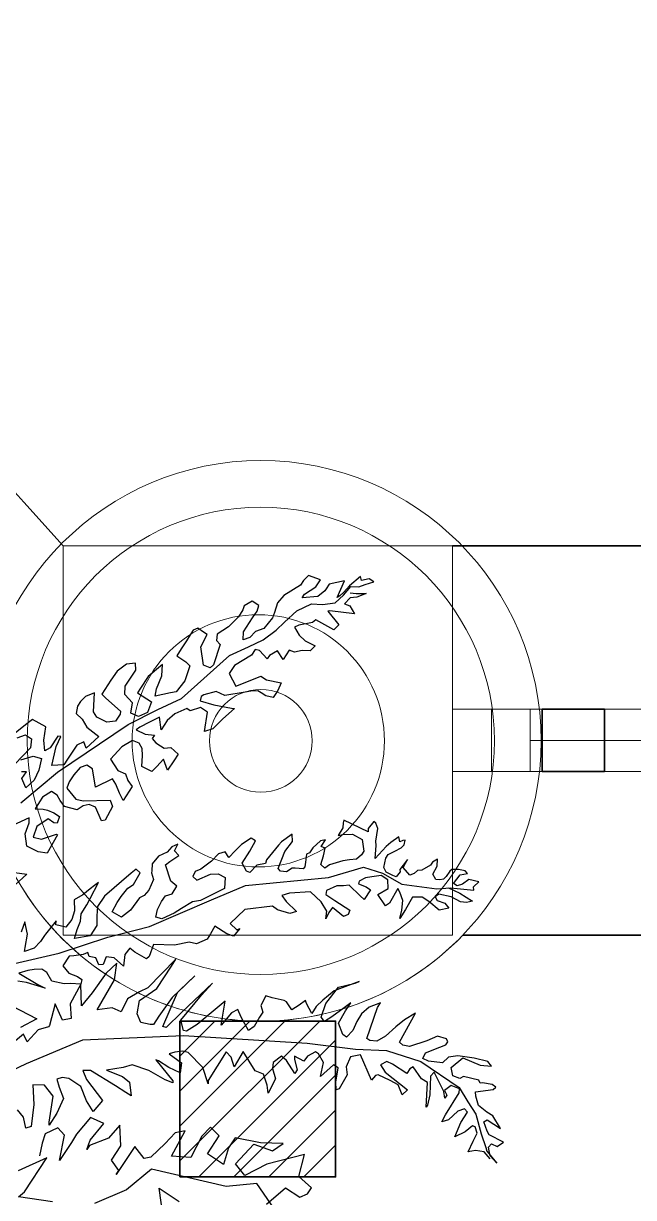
# Model space of a CAD drawing. Header units: millimetres. Extents: x -2729 to 15248, y -12439 to 5292.
# Drawn here: x 6287.7 to 6366.1, y -7215.6 to -7064.8 of the extents above; entities that cross this region are included whole.
import ezdxf

# ---------------------------------------------------------------- set-up
doc = ezdxf.new("R2010")
doc.units = ezdxf.units.MM
for name, color, linetype, lineweight in [('ANKRAJ PLAKASI_Ном_пера__80', 7, 'Continuous', 13), ('CAM', 155, 'Continuous', 15), ('DUVAR 2_Ном_пера__60', 7, 'Continuous', 35), ('kolon_Ном_пера__60', 7, 'Continuous', 35), ('pencere_Ном_пера__80', 7, 'Continuous', 13), ('prekast_Ном_пера__80', 7, 'Continuous', 13)]:
    doc.layers.add(name, color=color, linetype=linetype, lineweight=lineweight)
doc.layers.add('ARBOLES', color=118, linetype='Continuous')
doc.layers.add('kolon_Ном_пера__24', color=7, linetype='Continuous', lineweight=20, true_color=0xcb00cc)
doc.layers.add('pencere_Ном_пера__135', color=7, linetype='Continuous', lineweight=35, true_color=0x583767)

# ---------------------------------------------------------------- blocks, each defined once
blk = doc.blocks.new('drudtu')
at = {"layer": 'ARBOLES', "color": 104}
for points in [[(-13.90368022899722, 0.6598396059366927), (-13.87932871590144, 0.7401468503030877), (-13.8208849592015, 0.8788592867854526), (-13.79166303611223, 0.9299638509283704), (-13.76731152301645, 0.9689007204861716), (-13.73808959992713, 1.078410532855424), (-13.71860840734625, 1.110046718329751), (-13.70399744580161, 1.134382219720603), (-13.69425680477182, 1.161151282472612), (-13.68938648425692, 1.180619717251512), (-13.68208100348463, 1.20982234136468), (-13.66747013141859, 1.234157842755531), (-13.65042400961651, 1.243892032089799), (-13.63337788781443, 1.258493344146383), (-13.62850756729959, 1.277961778925284), (-13.62607240704214, 1.297430157593876), (-13.61389669523354, 1.30473084167735), (-13.6065912144612, 1.314465031011615), (-13.59685057343146, 1.326632781707044), (-13.6065912144612, 1.326632781707044), (-13.61633185549099, 1.316898592372774), (-13.62120217600589, 1.321765715095034), (-13.62850756729959, 1.297430157593876), (-13.63094272755698, 1.282828845537292), (-13.63337788781443, 1.273094656202967), (-13.63581304807187, 1.268227533480708), (-13.64068336858677, 1.299863718955034), (-13.6601646506463, 1.280395340286442), (-13.6601646506463, 1.270661094841865), (-13.6601646506463, 1.265794028229854), (-13.66503497116114, 1.251192716173274), (-13.68695132399953, 1.234157842755531), (-13.68695132399953, 1.24145847072864), (-13.67721077244838, 1.263360466868699), (-13.67721077244838, 1.277961778925284), (-13.69912712528672, 1.273094656202967), (-13.70156228554416, 1.260926905507542), (-13.70156228554416, 1.251192716173274), (-13.7161732470888, 1.219556530698947), (-13.71860840734625, 1.202521657281206), (-13.71373808683135, 1.185486783863459), (-13.7113029265739, 1.175752594529196), (-13.71373808683135, 1.151417093138344), (-13.72347872786108, 1.139249342442919), (-13.72591388811853, 1.124648030386333), (-13.73321927941229, 1.114913784941702), (-13.74052476018458, 1.127081535637127), (-13.74052476018458, 1.156284159750295), (-13.74052476018458, 1.170885471806879), (-13.74295992044203, 1.180619717251512), (-13.75757088198666, 1.180619717251512), (-13.764876362759, 1.166018405194928), (-13.76244120250156, 1.158717721111454), (-13.76244120250156, 1.14411640905487), (-13.76731152301645, 1.119780907664019), (-13.77705216404619, 1.097878911523959), (-13.77218184353129, 1.088144722189692), (-13.76244120250156, 1.085711160828534), (-13.75270056147176, 1.049207908742199), (-13.75513572172921, 1.04190722465878), (-13.76731152301645, 1.039473719407933), (-13.78922787585479, 1.063809220798784), (-13.79166303611223, 1.088144722189692), (-13.79896851688452, 1.088144722189692), (-13.81114431817171, 1.088144722189692), (-13.8160146386866, 1.080844094216524), (-13.8160146386866, 1.071109848771949), (-13.8160146386866, 1.058942098076524), (-13.8160146386866, 1.04190722465878), (-13.8160146386866, 1.027305912602197), (-13.79653335662713, 1.027305912602197), (-13.78679271559734, 1.024872407351349), (-13.77948732430364, 0.9981032884889736), (-13.78192248456103, 0.973767787098122), (-13.78922787585479, 0.9664671591250132), (-13.80870915791432, 0.9469987243461127), (-13.81357947842915, 0.959166475041538), (-13.81844979894405, 0.9835019764323896), (-13.82819043997379, 1.000536849850131), (-13.83793108100358, 0.9689007204861716), (-13.83793108100358, 0.944565162984954), (-13.83793108100358, 0.934830973650687), (-13.80870915791432, 0.934830973650687), (-13.80383883739942, 0.9153625388717864), (-13.81357947842915, 0.9007612268152024), (-13.82819043997379, 0.8983276654540437), (-13.83549592074613, 0.9153625388717864), (-13.85497711332707, 0.920229661594103), (-13.86228259409936, 0.9323974122895284), (-13.86228259409936, 0.9664671591250132), (-13.86958807487165, 0.9762013484592806), (-13.88176387615889, 0.9664671591250132), (-13.88906935693124, 0.9469987243461127), (-13.88906935693124, 0.927530289567212), (-13.88906935693124, 0.8983276654540437), (-13.87932871590144, 0.8958941602031949), (-13.84523647229728, 0.891027037480935), (-13.84280131203983, 0.8861599147586183), (-13.84280131203983, 0.8715586027020343), (-13.85497711332707, 0.861824413367767), (-13.87445839538655, 0.8593908520066085), (-13.88419903641634, 0.8642579747288683), (-13.90124506873978, 0.8934605988420932), (-13.91098570976957, 0.8788592867854526), (-13.91342087002702, 0.8666915360900269), (-13.91342087002702, 0.8569572906454503), (-13.90855054951212, 0.8447895399500247), (-13.89393958796749, 0.8423559785888663), (-13.87932871590144, 0.8350553506157004), (-13.85254195306963, 0.8326217892545422), (-13.85984743384191, 0.8034191651413742), (-13.86958807487165, 0.8107198492248491), (-13.876893555644, 0.7985520985294237), (-13.876893555644, 0.7693494744162557), (-13.876893555644, 0.7571816676104639), (-13.89393958796749, 0.7450139169150383), (-13.90611538925467, 0.7766501023893646), (-13.90855054951212, 0.7961185371682653), (-13.91342087002702, 0.7936849758071071), (-13.91342087002702, 0.7693494744162557), (-13.91829119054186, 0.7596152289716223), (-13.9304669918291, 0.7742165410282063), (-13.94020763285884, 0.7961185371682653), (-13.96699430621207, 0.7936849758071071), (-13.97186462672696, 0.7790836637505228), (-13.9864755882716, 0.735279727580771)], [(-13.97186462672696, 0.7523146009985135), (-13.96212398569717, 0.7644823516939391), (-13.94994818440998, 0.7644823516939391), (-13.94264279311628, 0.7498810396373549), (-13.94994818440998, 0.7109442261899197)], [(-13.94507795337373, 0.7231119768853455), (-13.9304669918291, 0.7401468503030877), (-13.91585603028441, 0.7450139169150383), (-13.90855054951212, 0.7255455382465037), (-13.90611538925467, 0.706077103467603), (-13.91098570976957, 0.6866086686887023), (-13.9255966713142, 0.6963429141333357), (-13.9255966713142, 0.7109442261899197), (-13.93290215208649, 0.706077103467603)], [(-13.62120217600589, 1.287695968259604), (-13.61146153497609, 1.292563090981867), (-13.59685057343146, 1.302297280316192), (-13.6065912144612, 1.287695968259604), (-13.61633185549099, 1.280395340286442), (-13.61876701574838, 1.265794028229854), (-13.60902637471865, 1.268227533480708), (-13.59441541317401, 1.260926905507542), (-13.63337788781443, 1.24145847072864), (-13.63581304807187, 1.23902490936754), (-13.6065912144612, 1.229290720033215), (-13.60902637471865, 1.21712296933779), (-13.64555368910167, 1.214689407976629), (-13.64798884935906, 1.207388780003523), (-13.66503497116114, 1.190353906585779), (-13.66990529167604, 1.183053222502304), (-13.6552943301314, 1.175752594529196), (-13.64068336858677, 1.173319033168038), (-13.62120217600589, 1.175752594529196), (-13.62363733626328, 1.163584843833771), (-13.63581304807187, 1.156284159750295), (-13.64555368910167, 1.146549970416028), (-13.6552943301314, 1.14411640905487), (-13.6552943301314, 1.124648030386333), (-13.67234045193349, 1.131948658359444), (-13.67964584322719, 1.11734734630286), (-13.67964584322719, 1.110046718329751), (-13.69912712528672, 1.114913784941702), (-13.706432606059, 1.112480223580541), (-13.706432606059, 1.100312472885117), (-13.72104356760369, 1.068676287410792), (-13.72104356760369, 1.051641470103354), (-13.69912712528672, 1.039473719407933), (-13.68938648425692, 1.054075031464517), (-13.67234045193349, 1.078410532855424), (-13.6601646506463, 1.078410532855424), (-13.63581304807187, 1.088144722189692), (-13.63337788781443, 1.073543410133106), (-13.63337788781443, 1.058942098076524), (-13.64555368910167, 1.054075031464517), (-13.6552943301314, 1.054075031464517), (-13.66259981090375, 1.054075031464517), (-13.67234045193349, 1.046774347381042), (-13.67964584322719, 1.039473719407933), (-13.706432606059, 1.015138161906715), (-13.72347872786108, 1.012704600545612), (-13.73808959992713, 0.9956697832381812), (-13.74052476018458, 0.9908026605158646), (-13.73808959992713, 0.9835019764323896), (-13.71373808683135, 0.9908026605158646), (-13.68451616374208, 1.00297041121129), (-13.67964584322719, 1.005403972572447), (-13.68695132399953, 0.9786349098204388), (-13.69182164451443, 0.9542994084295876), (-13.70156228554416, 0.942131601623796), (-13.7161732470888, 0.973767787098122), (-13.73078420863343, 0.973767787098122), (-13.74295992044203, 0.959166475041538), (-13.75026540121437, 0.959166475041538), (-13.76244120250156, 0.9396980963730036), (-13.76731152301645, 0.9226632229552612), (-13.76731152301645, 0.9031947881763605), (-13.78192248456103, 0.920229661594103), (-13.79166303611223, 0.9031947881763605), (-13.80140367714197, 0.8861599147586183), (-13.80383883739942, 0.8788592867854526), (-13.78679271559734, 0.8812928481466109), (-13.77218184353129, 0.8885934761197765), (-13.77218184353129, 0.8812928481466109), (-13.76244120250156, 0.8788592867854526), (-13.75270056147176, 0.8788592867854526), (-13.74539508069947, 0.8788592867854526), (-13.73565443966968, 0.8861599147586183), (-13.71860840734625, 0.883726409507769), (-13.71860840734625, 0.8691250974511849), (-13.71860840734625, 0.8496566626722843), (-13.73565443966968, 0.861824413367767), (-13.73808959992713, 0.8447895399500247), (-13.74052476018458, 0.8326217892545422), (-13.76000604224411, 0.8301882278933836), (-13.76974668327384, 0.8472231013111262), (-13.77705216404619, 0.8569572906454503), (-13.78679271559734, 0.861824413367767), (-13.79896851688452, 0.8593908520066085), (-13.80870915791432, 0.8399224733380171), (-13.81357947842915, 0.8107198492248491), (-13.79166303611223, 0.8009856037802157), (-13.77705216404619, 0.8034191651413742), (-13.76731152301645, 0.7961185371682653), (-13.75513572172921, 0.7912514144459486), (-13.75513572172921, 0.7620487903327807), (-13.76731152301645, 0.7693494744162557), (-13.78192248456103, 0.7790836637505228), (-13.79166303611223, 0.7839507864728397), (-13.80870915791432, 0.7547481623596717), (-13.83062560023124, 0.7790836637505228), (-13.84280131203983, 0.7790836637505228), (-13.85010679281218, 0.7693494744162557), (-13.85254195306963, 0.7523146009985135), (-13.85254195306963, 0.7377132889419294), (-13.85010679281218, 0.7255455382465037), (-13.8257552797164, 0.7182448541630287), (-13.81357947842915, 0.7231119768853455), (-13.77461700378874, 0.7498810396373549), (-13.764876362759, 0.74258035555388), (-13.76244120250156, 0.7158112928018703), (-13.76731152301645, 0.7109442261899197), (-13.78922787585479, 0.7255455382465037), (-13.80140367714197, 0.7231119768853455), (-13.80870915791432, 0.7158112928018703), (-13.81357947842915, 0.7036435421064448), (-13.83549592074613, 0.6963429141333357), (-13.84767163255473, 0.7012099807452863), (-13.85741227358447, 0.706077103467603), (-13.86958807487165, 0.706077103467603), (-13.876893555644, 0.6890422300498606), (-13.876893555644, 0.6793080407155934), (-13.876893555644, 0.6647067286590094), (-13.86471775435681, 0.6720073566321183), (-13.85741227358447, 0.6744409179932767), (-13.84523647229728, 0.676874479354435), (-13.83306076048868, 0.676874479354435), (-13.83062560023124, 0.6647067286590094), (-13.83549592074613, 0.6622731672978511), (-13.84767163255473, 0.6622731672978511), (-13.85741227358447, 0.6403712272681013), (-13.85254195306963, 0.6209027924892006), (-13.83793108100358, 0.6257699152115173), (-13.8208849592015, 0.6476718552412672), (-13.81844979894405, 0.6476718552412672), (-13.8160146386866, 0.6111686031549333), (-13.83062560023124, 0.603867919071515), (-13.85254195306963, 0.6014343577103567), (-13.86715291461426, 0.6184692311280992), (-13.87202323512916, 0.6379376659069429), (-13.876893555644, 0.6452382938801087), (-13.89393958796749, 0.6184692311280992)], [(-13.85741227358447, 0.5454626708451225), (-13.8257552797164, 0.5600639829017064), (-13.83306076048868, 0.5332949201496966)], [(-13.75757088198666, 0.4164844236970249), (-13.70156228554416, 0.4748896719233608), (-13.64555368910167, 0.5454626708451225), (-13.59441541317401, 0.6014343577103567), (-13.52866617570178, 0.7012099807452863), (-13.49213886131876, 0.7547481623596717), (-13.37768650817632, 0.8472231013111262), (-13.33628887327846, 0.8958941602031949), (-13.30219671915288, 0.905628349537519), (-13.26323415503382, 0.9080619108986772), (-13.20722555859133, 0.934830973650687), (-13.18774436601038, 0.9494322857072708), (-13.15121696214883, 0.9689007204861716), (-13.15464819824624, 0.9731379485820888), (-13.15150740970334, 0.9856926361511816), (-13.16878152299305, 0.9794152923666636), (-13.17349266106815, 0.9668605486872046), (-13.17977414867543, 0.959013854928994), (-13.1876259858149, 0.959013854928994), (-13.18605563628271, 0.9778459423929142), (-13.17663336013252, 0.9872619861248744), (-13.18291493721839, 0.9888313360986238), (-13.19390756290083, 0.984123286177432), (-13.20332974957248, 0.9778459423929142), (-13.2049001885832, 0.9731379485820888), (-13.2049001885832, 0.9621525548764358), (-13.20647053811539, 0.9558752110918612), (-13.21118167619054, 0.9511671611707264), (-13.21746316379782, 0.9480285173335936), (-13.22688535046948, 0.952736511144419), (-13.22845578948026, 0.9684298986609541), (-13.23473727708754, 0.9794152923666636), (-13.23944841516264, 0.9699992486346468), (-13.23944841516264, 0.9637219048501287), (-13.2473002523021, 0.9480285173335936), (-13.25358173990944, 0.9433204674124588), (-13.25515217892016, 0.9354737736541912), (-13.25986322751673, 0.9291964298696732), (-13.27713734080644, 0.9339044236804988), (-13.27870777981722, 0.9495978111970336), (-13.2802781293494, 0.9276270798959804), (-13.27713734080644, 0.9244883799485386), (-13.27870777981722, 0.9135029862428288), (-13.2849892674245, 0.9119336923794454), (-13.29755224263906, 0.910364342405753), (-13.30540407977853, 0.9150723362165782), (-13.31168565686446, 0.930765779843366), (-13.31168565686446, 0.9386124736016332), (-13.30540407977853, 0.9495978111970336), (-13.29912259217125, 0.9605832049026864), (-13.29755224263906, 0.9684298986609541), (-13.30069303118203, 0.9762765924191648), (-13.3038337302464, 0.9731379485820888), (-13.30697451878937, 0.9684298986609541), (-13.31325600639659, 0.974707298555838), (-13.31953749400393, 0.959013854928994), (-13.3226782825469, 0.9480285173335936), (-13.32581898161121, 0.9291964298696732), (-13.3273893311434, 0.9197803861377132), (-13.33838195682583, 0.9401817674650168), (-13.34309309490093, 0.9464591673599008), (-13.35251537105118, 0.9668605486872046), (-13.36036720819065, 0.9731379485820888), (-13.3650783462658, 0.9731379485820888), (-13.36664869579793, 0.9574445610656104), (-13.36350799673361, 0.952736511144419), (-13.41061919852761, 0.9464591673599008), (-13.40904884899542, 0.941751117438766), (-13.40433771092032, 0.9339044236804988), (-13.40433771092032, 0.9182110361639636), (-13.39805622331298, 0.9244883799485386), (-13.38392289856629, 0.9339044236804988), (-13.3650783462658, 0.9354737736541912), (-13.35094502151899, 0.9197803861377132), (-13.35094502151899, 0.9119336923794454), (-13.35408572058336, 0.900948298673736), (-13.36350799673361, 0.8931016049155251), (-13.37293027288386, 0.8852549111572579), (-13.3886339471628, 0.8664228236933373), (-13.3917747357057, 0.8570067799613774), (-13.40119701185595, 0.8585761299350698), (-13.40590806045245, 0.8742695174516051), (-13.41061919852761, 0.8868242611310073), (-13.41847112514567, 0.8852549111572579), (-13.41847112514567, 0.8993789487000434), (-13.42475261275295, 0.8931016049155251), (-13.4294637508281, 0.8758388674252977), (-13.4294637508281, 0.8648534737195881), (-13.43260444989242, 0.8601454799087624), (-13.42632296228513, 0.8475907362293604), (-13.42318226322082, 0.8397440424711498), (-13.42318226322082, 0.8350359925499581), (-13.43574523843538, 0.8287586487654401), (-13.44045637651053, 0.8256199488179978), (-13.44516742510704, 0.8146346112226543), (-13.45458970125728, 0.8099265613015199), (-13.46087118886457, 0.8114959112752123), (-13.46715267647185, 0.842882742418535), (-13.46558232693972, 0.8648534737195881), (-13.47343416407919, 0.8758388674252977), (-13.48128609069725, 0.8538680800139353), (-13.48285644022938, 0.8460213862556678), (-13.48599722877234, 0.8130652612489051), (-13.48442678976156, 0.8067879174643872), (-13.495419415444, 0.7958025237586775), (-13.49856020398696, 0.7785397862685067), (-13.50484169159424, 0.7769704362947571), (-13.51897510581964, 0.7848171300530247), (-13.51897510581964, 0.8099265613015199), (-13.52054545535177, 0.8303279987391325), (-13.52996773150202, 0.8303279987391325), (-13.53781956864149, 0.8114959112752123), (-13.54096035718445, 0.7958025237586775), (-13.54410105624877, 0.7801091362421994), (-13.5550936819312, 0.7848171300530247), (-13.56294551907067, 0.7754010863210647), (-13.56608630761364, 0.7581383488308369), (-13.57393814475311, 0.7361676175297838), (-13.58021972183898, 0.7267515737978238), (-13.5786492828282, 0.7173355300658635), (-13.5692270961566, 0.7157661800921141), (-13.5550936819312, 0.7377369113931671), (-13.54410105624877, 0.745583661261744), (-13.52996773150202, 0.7471529551251272), (-13.52054545535177, 0.7298902176348996), (-13.54410105624877, 0.6890873988699262), (-13.5550936819312, 0.6796713551379661), (-13.56451595808145, 0.6592699177002963), (-13.57079744568873, 0.645145880157511), (-13.58336042090335, 0.6247444427198411), (-13.59435304658573, 0.6216057988827651), (-13.59906418466088, 0.634160486451858), (-13.60063453419307, 0.6498538739683362), (-13.60063453419307, 0.6624086176477384), (-13.5927826970536, 0.6718246613796987), (-13.5927826970536, 0.6875180488962336), (-13.60691602180035, 0.6890873988699262), (-13.63047171217594, 0.7079194863338465), (-13.62733092363303, 0.7173355300658635), (-13.61947908649356, 0.7345982675560911), (-13.63047171217594, 0.7377369113931671), (-13.63204206170813, 0.7502916550725695), (-13.63832354931541, 0.7408756113406092), (-13.6398938988476, 0.7283209237715162), (-13.64931617499784, 0.7141968301184214), (-13.65088652453003, 0.696934092628194), (-13.64460503692269, 0.6859486989224842), (-13.64303468739056, 0.6828100550854082), (-13.63361241124031, 0.6749633613271409), (-13.63047171217594, 0.6545619238894709), (-13.63204206170813, 0.6420071802100688), (-13.63675319978322, 0.634160486451858), (-13.63832354931541, 0.6074817052296134), (-13.64460503692269, 0.5886496177656932), (-13.66344949974459, 0.5870803239023097), (-13.66501993875537, 0.6059123552559207), (-13.66501993875537, 0.6184670989353231), (-13.66344949974459, 0.6372991863992433), (-13.65873845114809, 0.6482845801049529), (-13.66030880068028, 0.6718246613796987), (-13.66973107683052, 0.673394011353448), (-13.67287177589484, 0.6624086176477384), (-13.69014588918456, 0.6027737114187879), (-13.69014588918456, 0.5808029240074255), (-13.68229405204509, 0.5666788864646402), (-13.67287177589484, 0.5525548489218544), (-13.67287177589484, 0.530584061510492), (-13.69328667772752, 0.5117519740465717), (-13.69799781580262, 0.5274453615630499), (-13.70113851486699, 0.5431388051898943), (-13.70742000247427, 0.5541241427852377), (-13.70742000247427, 0.572956230249158), (-13.70899044148505, 0.5855109739285603), (-13.71213114054942, 0.6168977489616303), (-13.71527192909233, 0.6090510552033628), (-13.71841262815671, 0.5996350114714027), (-13.7231237662318, 0.5839416239548676), (-13.73097560337127, 0.5682482364383894), (-13.71998306716748, 0.5525548489218544), (-13.71527192909233, 0.5368614052950103), (-13.71684227862452, 0.5195986678047824), (-13.73411639191423, 0.5133213240202644), (-13.7372571804572, 0.5195986678047824), (-13.74039787952152, 0.4897812427455186), (-13.74039787952152, 0.4866425427980765), (-13.74039787952152, 0.4740877991186744), (-13.74353866806448, 0.4583944116021394), (-13.75453129374691, 0.4442703740593539), (-13.75767199281123, 0.4505477178439288), (-13.76709426896148, 0.4725185052552911), (-13.78279803271901, 0.4882118927717693), (-13.77808689464391, 0.469379805307849)], [(-13.19077196411698, 0.9479090584293564), (-13.16878671275217, 0.9510477583767418), (-13.14209032331221, 0.9510477583767418), (-13.14994224993027, 0.943201008508165), (-13.15936452608052, 0.9384930146973396), (-13.17820898890242, 0.9369236647236469), (-13.1986238907351, 0.9290769709653794), (-13.20176458979942, 0.921230277207112), (-13.19548310219214, 0.9180915772597265), (-13.18134968796674, 0.921230277207112), (-13.17035715176295, 0.9180915772597265), (-13.18292012697751, 0.9055368896906336), (-13.20647572787457, 0.9086755335277096), (-13.22060905262132, 0.9086755335277096), (-13.23474246684666, 0.8992594897957495), (-13.23317211731453, 0.8741500585472541), (-13.23317211731453, 0.8553179710833341), (-13.23788325538963, 0.8694420647364856), (-13.2457350925291, 0.8851354522529638), (-13.25829806774366, 0.8945514959849241), (-13.264579555351, 0.8976901959323662), (-13.26300920581881, 0.8678727147627363), (-13.26614999436172, 0.8600260210045256), (-13.28813524572659, 0.8694420647364856), (-13.27871296957634, 0.8882741522004058), (-13.28813524572659, 0.900828839769499), (-13.30226857047334, 0.900828839769499), (-13.31483154568796, 0.8898435021741555), (-13.32268347230602, 0.8819967523055217), (-13.3289649599133, 0.8710114147101782), (-13.32739461038111, 0.8663033647890435), (-13.31326119615577, 0.8694420647364856), (-13.30383892000553, 0.8694420647364856), (-13.30383892000553, 0.8490406272988158), (-13.31326119615577, 0.8506099772725086), (-13.33995758559573, 0.8553179710833341), (-13.3478094227352, 0.8490406272988158), (-13.35723169888545, 0.8427632835142977), (-13.36822432456788, 0.8255005460240703), (-13.36508353602492, 0.8192232022394954), (-13.34623907320302, 0.8192232022394954), (-13.31483154568796, 0.8192232022394954), (-13.31326119615577, 0.8113764523709184), (-13.31797233423092, 0.8035297586126509), (-13.34309828466005, 0.806668458560093), (-13.34309828466005, 0.7956830648544404), (-13.34152793512792, 0.7831283772853475), (-13.3478094227352, 0.7956830648544404), (-13.36508353602492, 0.8035297586126509), (-13.39020957593269, 0.8082378085338426), (-13.42004666443697, 0.7862670211224235), (-13.42946894058722, 0.7752816835270799), (-13.41690596537266, 0.7705736336059453), (-13.39177992546488, 0.7658656397951198), (-13.39963176260435, 0.7564495960631596), (-13.42161701396916, 0.7501721961682755), (-13.4326096396516, 0.7501721961682755), (-13.47029865477394, 0.7187854211352624), (-13.4781504919134, 0.6842599461548069), (-13.46244681763447, 0.6811212462073648), (-13.45930602909156, 0.6858292961285564), (-13.46087637862374, 0.6685665586383287), (-13.4734394433169, 0.6654278586908866), (-13.49856539374608, 0.6654278586908866), (-13.4969950442139, 0.6497344711744085), (-13.4969950442139, 0.6387490774686988), (-13.50798766989633, 0.6214863399784712), (-13.5205506451109, 0.6167783461676457), (-13.5393951079328, 0.5979462587037255), (-13.57080263544786, 0.5791141712397483), (-13.56609149737276, 0.5571433838283859), (-13.56766184690495, 0.5508660400438679), (-13.59121753728053, 0.5492966900701184), (-13.60221016296297, 0.5508660400438679), (-13.60378051249516, 0.5367420025010823), (-13.59435823634491, 0.5179099150371052), (-13.61634348770972, 0.521048558874238), (-13.62890646292434, 0.5147712150897199), (-13.62576576385997, 0.5006471775468775), (-13.63204725146725, 0.4959391276257429), (-13.64303987714968, 0.5037858213840103), (-13.65403250283212, 0.499077827573185), (-13.6603139904394, 0.5037858213840103), (-13.66502512851455, 0.4959391276257429), (-13.67758810372911, 0.4849537900303993), (-13.6838695913364, 0.4802457401092646), (-13.6838695913364, 0.4598443026715949), (-13.66816582757887, 0.4551363088607694), (-13.65246215329993, 0.4582750088082115), (-13.64303987714968, 0.4582750088082115), (-13.63989908860672, 0.4504282589396347), (-13.65560285236425, 0.4410122713179839), (-13.66502512851455, 0.4347348714230999), (-13.68544003034717, 0.426888177664889), (-13.70114370462611, 0.4347348714230999), (-13.71213633030855, 0.4347348714230999), (-13.72312895599098, 0.426888177664889), (-13.73098088260904, 0.4190414839066217), (-13.74197350829147, 0.4064867402272192), (-13.70271414363689, 0.408056090200912), (-13.68858072941155, 0.4096254401746613), (-13.72155860645879, 0.4002093964426443), (-13.73569193120554, 0.3939320526581262)], [(-13.73726237021632, 0.3499905339457108), (-13.67130661612183, 0.3562678777302288), (-13.68701037987936, 0.3280197465343484)]]:
    blk.add_lwpolyline(points, dxfattribs=at)
at = {"layer": 'ARBOLES', "color": 85}
for points in [[(-13.74979751758449, 0.1047762479597871), (-13.64301195982464, 0.280542322809449), (-13.58333778281608, 0.3699947102079726), (-13.43886329941248, 0.4735711351493386), (-13.24884796374702, 0.5818556100118393), (-13.17189958397009, 0.6195197849397367), (-13.1247883821761, 0.647767860025308), (-13.06354376615671, 0.6650306536258448), (-12.98188424830469, 0.6634613036521522), (-12.95518794834332, 0.6509065599727502), (-12.93163225796767, 0.6399211662670404), (-12.90493595800636, 0.6163810849922946), (-12.88452105617367, 0.6006876974757596), (-12.87980991809852, 0.5959796475546248), (-12.85311352865856, 0.5881329537963575), (-12.87038764194833, 0.5928410037174922), (-12.87666921903421, 0.599118347502067), (-12.88138026763071, 0.6038263413128924), (-12.87980991809852, 0.6116730911814692), (-12.86881729241615, 0.6132423850448526), (-12.86410615434099, 0.6257971287242547), (-12.89237289331314, 0.6226584287768127), (-12.89865438092043, 0.6257971287242547), (-12.91278779514583, 0.6367825224299644), (-12.90964700660286, 0.6430598662144825), (-12.88138026763071, 0.6430598662144825), (-12.90493595800636, 0.6540452599201922), (-12.91749893322092, 0.6540452599201922), (-12.93634339604282, 0.6556146098938846), (-12.94890637125739, 0.6665999474892284), (-12.95361750933254, 0.6728773473841124), (-12.93006190843548, 0.6932787287114159), (-12.92849155890334, 0.6995561286063002), (-12.93634339604282, 0.6995561286063002), (-12.95204715980035, 0.6932787287114159), (-12.95518794834332, 0.69014008487434), (-12.95989899693982, 0.6932787287114159), (-12.98659538637978, 0.6838626849794558), (-12.98973617492275, 0.6775853411949379), (-13.00229915013731, 0.6744466412474956), (-13.01329177581975, 0.6854320349531485), (-13.00543993868028, 0.7105414662016436), (-12.97246206163303, 0.7168188660965278), (-12.95518794834332, 0.7262349098284879), (-12.96461013501492, 0.729373553665621), (-12.98816573591191, 0.7215268599073533), (-13.01486212535188, 0.7089721723382603), (-13.0274251005665, 0.6979867786325507), (-13.03056588910946, 0.6838626849794558), (-13.05255114047427, 0.6728773473841124), (-13.06354376615671, 0.671307997410363), (-13.06511411568889, 0.6822933911160725), (-13.04941035193131, 0.7042641224171255), (-13.04312886432402, 0.7136801661490857), (-13.04312886432402, 0.7199575099336037), (-13.04784000239918, 0.723096209881046), (-13.06354376615671, 0.7183881599599112), (-13.07453639183914, 0.7011254224696835), (-13.09495129367176, 0.6760159912211883), (-13.1059439193542, 0.671307997410363), (-13.11379575649367, 0.6728773473841124), (-13.11850689456876, 0.7309429036393134), (-13.12792908124042, 0.7105414662016436), (-13.13421065832635, 0.6917093787377234), (-13.14049214593363, 0.6681692974629208), (-13.1483439830731, 0.6524759099464426), (-13.15933660875553, 0.6461985661619245), (-13.16561809636281, 0.6461985661619245), (-13.17975151058816, 0.7026947724433761), (-13.17975151058816, 0.7121108161753931), (-13.19231448580278, 0.6948480786851654), (-13.19702562387787, 0.6775853411949379), (-13.19702562387787, 0.6618919536784027), (-13.19388483533496, 0.6446292161881751), (-13.19702562387787, 0.628935828671697), (-13.20487746101734, 0.628935828671697), (-13.22215157430705, 0.6414905162407329), (-13.22372201331783, 0.6665999474892284), (-13.22372201331783, 0.6838626849794558), (-13.22843306191434, 0.6697386474366703), (-13.23785533806458, 0.6446292161881751), (-13.24413682567192, 0.6305051225350802), (-13.25355910182211, 0.6336438224825223), (-13.25984058942945, 0.6587532537309606), (-13.25669980088649, 0.6948480786851654), (-13.23628498853245, 0.7168188660965278), (-13.2315738504573, 0.723096209881046), (-13.25984058942945, 0.6854320349531485), (-13.26769242656892, 0.6603226037047101), (-13.27083321511189, 0.6446292161881751), (-13.27083321511189, 0.6305051225350802), (-13.28810732840154, 0.6399211662670404), (-13.2928184664767, 0.6430598662144825), (-13.29752960455185, 0.6305051225350802), (-13.30381109215913, 0.6163810849922946), (-13.31951485591666, 0.6226584287768127), (-13.32422590451316, 0.6226584287768127), (-13.34464080634584, 0.6148117350185452), (-13.35563343202828, 0.6116730911814692), (-13.35406308249609, 0.5928410037174922), (-13.34464080634584, 0.5849943099592814), (-13.34464080634584, 0.5740089162535718), (-13.34307045681366, 0.5551768287896515), (-13.34778159488881, 0.5441914350839419), (-13.37133719578581, 0.5567461787633441), (-13.38390017100037, 0.5645928725216116), (-13.39018165860765, 0.553607478815902), (-13.39332244715062, 0.5253593476200216), (-13.41059656044033, 0.5645928725216116), (-13.42944102326224, 0.5033886163189685), (-13.43886329941248, 0.4829871788812988), (-13.44357443748758, 0.4814178289076061), (-13.45770776223433, 0.4939725725870085), (-13.45142627462705, 0.5504688349788261), (-13.44671513655195, 0.5787169100643972), (-13.46398924984167, 0.5065273162664106), (-13.47184117645973, 0.4688631413385135), (-13.47812266406701, 0.4672937913648206), (-13.48911528974944, 0.5316367475149057), (-13.4796930135992, 0.5724395662798794), (-13.49225607829235, 0.5190820038355036), (-13.49382642782454, 0.4782791850704733), (-13.49382642782454, 0.4610164475802458), (-13.49853756589969, 0.4578777476328037), (-13.51424124017863, 0.4516004038482855), (-13.52837465440397, 0.4610164475802458), (-13.53779693055422, 0.4829871788812988), (-13.52366351632887, 0.517512653861754), (-13.52366351632887, 0.5645928725216116), (-13.52366351632887, 0.5787169100643972), (-13.53779693055422, 0.5096659601034867), (-13.54564876769368, 0.4955419225607012), (-13.55664139337612, 0.4735711351493386), (-13.55350060483315, 0.4484617039008434), (-13.57077480760146, 0.4453230039534013), (-13.59118961995555, 0.4280602664631738), (-13.59433040849851, 0.4892645226658737), (-13.60689338371308, 0.5159433038880615), (-13.61317487132036, 0.4908338726395665), (-13.61474522085255, 0.4484617039008434), (-13.61788600939551, 0.4186442788415797), (-13.63987126076032, 0.4500310538745929), (-13.63673047221736, 0.4107975289730029), (-13.62102679793848, 0.3903961476456423), (-13.63201933414226, 0.3794107539399896), (-13.65871572358223, 0.3966734914302172), (-13.64615274836761, 0.3590093165023198), (-13.64615274836761, 0.3558706726651871), (-13.65871572358223, 0.3417465790120921), (-13.66342686165732, 0.3134984478161549), (-13.67598983687194, 0.3213451976847885), (-13.68384176349, 0.2946664164625439)], [(-12.86724694288396, 0.5881329537963575), (-12.88295070664149, 0.5928410037174922), (-12.8970840313883, 0.5865636038226647), (-12.90650630753849, 0.5771475600907046), (-12.90964700660286, 0.5975489975283175), (-12.91121744561364, 0.6132423850448526), (-12.92063963228529, 0.6210890788031203), (-12.92535077036039, 0.6195197849397367), (-12.93006190843548, 0.6038263413128924), (-12.94105453411792, 0.5865636038226647), (-12.94576567219307, 0.6132423850448526), (-12.94576567219307, 0.6352131724562149), (-12.95361750933254, 0.6367825224299644), (-12.9614694359506, 0.6273664786979474), (-12.96618057402575, 0.605395691286585), (-12.97403241116522, 0.5959796475546248), (-12.97560276069735, 0.6101037412077197), (-12.97717319970813, 0.6556146098938846), (-12.9803138987725, 0.6618919536784027), (-12.99601766253003, 0.6587532537309606), (-13.00072880060512, 0.6446292161881751), (-12.99287687398706, 0.6399211662670404), (-12.99287687398706, 0.6336438224825223), (-13.00072880060512, 0.6430598662144825), (-13.03370667765237, 0.6618919536784027), (-13.03527702718455, 0.6524759099464426), (-13.01800291389484, 0.6242277787505623), (-13.01172142628756, 0.6069650412603345), (-13.01172142628756, 0.6022570474495093), (-13.03370667765237, 0.6399211662670404), (-13.04626965286699, 0.6399211662670404), (-13.06982525376399, 0.6493372099990005), (-13.07296604230695, 0.6430598662144825), (-13.07296604230695, 0.6336438224825223), (-13.10280313081123, 0.6336438224825223), (-13.11379575649367, 0.6320744725087728), (-13.12007724410095, 0.6210890788031203), (-13.1059439193542, 0.6148117350185452), (-13.05569192901724, 0.6101037412077197), (-13.05883262808161, 0.5975489975283175), (-13.07453639183914, 0.6085343912340271), (-13.09024015559667, 0.6069650412603345), (-13.11379575649367, 0.6038263413128924), (-13.11693645555804, 0.6006876974757596), (-13.11850689456876, 0.5897023037701068), (-13.15933660875553, 0.6163810849922946), (-13.17189958397009, 0.6038263413128924), (-13.16875888490572, 0.5849943099592814), (-13.15933660875553, 0.5740089162535718), (-13.15776625922334, 0.5457607850576914), (-13.16090695828766, 0.5410527912468659), (-13.16875888490572, 0.5520381288422094), (-13.17975151058816, 0.5755782662273214), (-13.18917369725981, 0.5755782662273214), (-13.19702562387787, 0.5457607850576914), (-13.20644781054953, 0.5693008663324371), (-13.22215157430705, 0.5771475600907046), (-13.22843306191434, 0.5771475600907046), (-13.23628498853245, 0.5630235225478623), (-13.23628498853245, 0.5520381288422094), (-13.2551294513543, 0.5504688349788261), (-13.25198875228998, 0.5457607850576914), (-13.23785533806458, 0.5332060413782324), (-13.23785533806458, 0.5253593476200216), (-13.26298137797242, 0.5363447413256744), (-13.27397400365479, 0.5379140912994238), (-13.28025549126208, 0.5206513538091962), (-13.27554435318698, 0.511235310077236), (-13.26141093896158, 0.498680566397834), (-13.25827023989726, 0.4704324913122627), (-13.26769242656892, 0.4814178289076061), (-13.28339619032645, 0.4939725725870085), (-13.29909995408398, 0.4908338726395665), (-13.3352185301956, 0.5080966101297939), (-13.33364818066341, 0.4767098350967808), (-13.34778159488881, 0.4876952288024337), (-13.36034457010337, 0.4908338726395665), (-13.35877422057119, 0.4311989664106159), (-13.35563343202828, 0.4264909725998474), (-13.37918903292528, 0.4453230039534013), (-13.41530769851543, 0.4531697538220349), (-13.42472988518708, 0.4500310538745929), (-13.43572251086952, 0.4406150101426328), (-13.44200408795539, 0.4327683163843652), (-13.41530769851543, 0.4311989664106159), (-13.40745577189737, 0.4155055788941377), (-13.42944102326224, 0.4123668789466957), (-13.45142627462705, 0.4123668789466957), (-13.4561374127022, 0.4107975289730029), (-13.41059656044033, 0.3966734914302172), (-13.40902621090815, 0.3935347914827751), (-13.4231595356549, 0.3903961476456423), (-13.4561374127022, 0.3888267976719497), (-13.48597450120648, 0.3809801039136822), (-13.49696712688891, 0.36842536023428), (-13.51895237825372, 0.3480239789069763), (-13.48911528974944, 0.3543013226914944), (-13.47341152599186, 0.3527319727177449), (-13.45770776223433, 0.3338998852538246), (-13.46870038791676, 0.3338998852538246), (-13.49068563928163, 0.3338998852538246), (-13.54250797915072, 0.332330535280132), (-13.55350060483315, 0.3244838415218645), (-13.5393672800864, 0.3150677977899043), (-13.49539677735672, 0.2993744102733693), (-13.49853756589969, 0.274264979024931), (-13.51895237825372, 0.2836810227568911), (-13.54093762961859, 0.2993744102733693), (-13.55350060483315, 0.2993744102733693), (-13.56606366952636, 0.2993744102733693), (-13.57705629520874, 0.2946664164625439), (-13.58333778281608, 0.2868197227043332), (-13.57234515713365, 0.2774036789723162), (-13.55507104384393, 0.264848935292914), (-13.55035990576878, 0.2366008040970335), (-13.55035990576878, 0.2114913728485384), (-13.55350060483315, 0.2161994227697299), (-13.57234515713365, 0.2585715915083959), (-13.59590075803065, 0.2664182852666634), (-13.61317487132036, 0.2554328915609538), (-13.59275996948768, 0.2271847603650734), (-13.57548585619802, 0.1926592853846181), (-13.5817673438053, 0.1848125916263505), (-13.59590075803065, 0.1989366852795022), (-13.61160452178817, 0.2036446790903277)]]:
    blk.add_lwpolyline(points, dxfattribs=at)
at = {"layer": 'ARBOLES', "color": 108}
for points in [[(-13.11542563599657, 0.2967022002111683), (-13.1874413338168, 0.3263361792587851), (-13.22980349604658, 0.2924687351635065), (-13.35688998273597, 0.2459010340682788), (-13.37383489168699, 0.1908665410207639), (-13.40772459944132, 0.1400653748778744)], [(-13.2933467393913, 0.1866330759731021), (-13.32723644714557, 0.2247339160444675), (-13.28487428491579, 0.2247339160444675)], [(-13.15355151591476, 0.3051689921634555), (-13.14084288927538, 0.3475032972825396), (-13.11118935368493, 0.3475032972825396), (-13.10271689920942, 0.3602035542825455), (-13.10271689920942, 0.3729038112824377), (-13.13237043479987, 0.3771372763301564), (-13.14507917158696, 0.4152381164015786), (-13.19167750598067, 0.3644369502586322), (-13.21285858709556, 0.3263361792587851), (-13.23827595052209, 0.3348029712110723), (-13.22980349604658, 0.3813706723062999), (-13.19591367814454, 0.3898375333301054), (-13.1874413338168, 0.4110046513538599), (-13.22133104157107, 0.3898375333301054), (-13.26369320380091, 0.3729038112824377), (-13.26369320380091, 0.3517366932586832), (-13.2552207493254, 0.3221027142110664), (-13.28911045707967, 0.3221027142110664), (-13.28911045707967, 0.3602035542825455), (-13.31029153819456, 0.3644369502586322), (-13.31452782050619, 0.3432698322348777), (-13.31029153819456, 0.3009355961873119), (-13.33994507378495, 0.284001874139701), (-13.34418135609659, 0.3348029712110723), (-13.35688998273597, 0.3221027142110664), (-13.3611261548999, 0.2967022002111683), (-13.36959860937541, 0.2628347561159465), (-13.37807106385092, 0.2543678950920842), (-13.40348831712968, 0.2628347561159465), (-13.40348831712968, 0.2543678950920842), (-13.40348831712968, 0.203566798020713), (-13.40348831712968, 0.2120336590445753), (-13.42466950839233, 0.2205005200683807), (-13.42466950839233, 0.2501344991159407), (-13.44585058950722, 0.2797684781635574), (-13.4500867616711, 0.2501344991159407), (-13.47126784278598, 0.2205005200683807), (-13.47126784278598, 0.2120336590445753), (-13.47550401494991, 0.2289673810921862), (-13.47126784278598, 0.2670681520920333), (-13.4966850960648, 0.2628347561159465), (-13.50092137837644, 0.2247339160444675), (-13.50092137837644, 0.2078001939968566), (-13.50092137837644, 0.1781662149492398), (-13.50092137837644, 0.1696993539254343), (-13.51786628732746, 0.2120336590445753), (-13.53481108613071, 0.216267055020662), (-13.54751971277009, 0.1950999369969075), (-13.54328354060622, 0.1781662149492398), (-13.53481108613071, 0.1569990969254853)]]:
    blk.add_lwpolyline(points, dxfattribs=at)
at = {"layer": 'ARBOLES', "color": 72}
blk.add_lwpolyline([(-13.47126784278598, 0.1019645348064522), (-13.5263386316552, 0.0765640208065541), (-13.52210245949133, 0.0892642778065032), (-13.52210245949133, 0.161232561973204), (-13.55175599508173, 0.1146648608779763)], dxfattribs=at)

msp = doc.modelspace()

# ---------------------------------------------------------------- hatches: boundary and pattern name
at = {"ltscale": 0.005}
h = msp.add_hatch(dxfattribs=at)
h.set_pattern_fill('ANSI31', color=256, scale=0.9999985860578, angle=3.801e-12)
h.set_pattern_definition([(45.00000000000378, (3515.073369066489, 36433.23122773525), (-2.245060855876662, 2.245060855876365), [])])
h.paths.add_polyline_path([(6327.802463932266, -7192.918946797878), (6317.802478084162, -7192.918946797878), (6317.802478084162, -7212.918918474998), (6327.802463932249, -7212.918918474998)])
h.paths.add_polyline_path([(6317.802478084162, -7192.918946797878), (6307.802492250597, -7192.918946797878), (6307.802492250627, -7212.918918474991), (6317.802478084162, -7212.918918474998)])

# ---------------------------------------------------------------- linework, layer by layer
at = {"layer": 'ANKRAJ PLAKASI_Ном_пера__80', "linetype": 'Continuous'}
for centre, radius in [((6317.866572602505, -7156.921139685152), 16.19997705704982), ((6318.195177171289, -7156.921139685159), 6.599990646943599)]:
    msp.add_circle(centre, radius, dxfattribs=at)
at = {"layer": 'CAM', "linetype": 'Continuous'}
msp.add_line((6352.800958811156, -7156.870875316534), (6483.00264889048, -7156.870875316525), dxfattribs=at)
at = {"layer": 'DUVAR 2_Ном_пера__60', "linetype": 'Continuous'}
for p, q in [((6467.800806061521, -7131.898411668064), (6342.800972948487, -7131.870910719021)), ((6467.800806061521, -7131.898411668064), (6342.800972948487, -7131.870910719021)), ((6344.120758172704, -7181.898340862178), (6842.800301849897, -7181.898340862142))]:
    msp.add_line(p, q, dxfattribs=at)
at = {"layer": 'DUVAR 2_Ном_пера__60', "linetype": 'Continuous', "lineweight": 5}
msp.add_line((6344.120758172704, -7181.898340862178), (6792.80033569119, -7181.898340862144), dxfattribs=at)
at = {"layer": 'DUVAR 2_Ном_пера__60', "linetype": 'Continuous'}
msp.add_arc((4577.669971313018, -8672.59918588036), 2305.54076379912, 41.93383442391517, 89.12351082537002, dxfattribs=at)
at = {"layer": 'kolon_Ном_пера__24', "linetype": 'Continuous'}
for p, q in [((6342.800972948487, -7131.870910719021), (6292.801043751618, -7131.870910719028)), ((6292.801043751618, -7131.870910719028), (6292.801043751647, -7181.870839913229)), ((6342.800972948487, -7131.870910719021), (6292.801043751618, -7131.870910719028)), ((6292.801043751618, -7131.870910719028), (6292.801043751647, -7181.870839913229)), ((6342.800972948517, -7181.870839913237), (6342.800972948487, -7131.870910719021)), ((6342.800972948517, -7181.870839913237), (6342.800972948487, -7131.870910719021)), ((6292.801043751647, -7181.870839913229), (6342.800972948517, -7181.870839913237)), ((6292.801043751647, -7181.870839913229), (6342.800972948517, -7181.870839913237))]:
    msp.add_line(p, q, dxfattribs=at)
at = {"layer": 'kolon_Ном_пера__60', "linetype": 'Continuous', "flags": 128}
msp.add_lwpolyline([(6307.802492265178, -7212.918918474998), (6327.802463932249, -7212.918918474998), (6327.802463932266, -7192.918946797878), (6307.802492265149, -7192.918946797886)], close=True, dxfattribs=at)
at = {"layer": 'pencere_Ном_пера__135', "linetype": 'Continuous', "flags": 128}
msp.add_lwpolyline([(6354.318259703051, -7160.870869651944), (6362.318248346604, -7160.870869651944), (6362.318248346633, -7152.870880980216), (6354.318259703063, -7152.870880980223)], close=True, dxfattribs=at)
at = {"layer": 'pencere_Ном_пера__80', "linetype": 'Continuous'}
for p, q in [((6493.002634724016, -7152.870880980203), (6342.800972933936, -7152.870880980225)), ((6342.800972933936, -7152.870880980225), (6342.800972933949, -7160.870869651116)), ((6493.002634724016, -7152.870880980203), (6342.800972933936, -7152.870880980225)), ((6342.800972933936, -7152.870880980225), (6342.800972933949, -7160.870869651116)), ((6493.002634709464, -7152.87088098021), (6342.800972948487, -7152.870880980218)), ((6347.800965858008, -7152.870880980218), (6347.800965857979, -7160.870869651124)), ((6347.800965858008, -7152.870880980218), (6347.800965857979, -7160.870869651124)), ((6352.800958782051, -7160.870869651116), (6352.800958782024, -7152.870880980225)), ((6352.800958782051, -7160.870869651116), (6352.800958782024, -7152.870880980225)), ((6352.800958782051, -7156.870875315632), (6483.002648875913, -7156.870875315616)), ((6352.800958782051, -7156.870875315632), (6483.002648875913, -7156.870875315616)), ((6342.800972933949, -7160.870869651116), (6493.002634724045, -7160.870869651116)), ((6342.800972933949, -7160.870869651116), (6493.002634724045, -7160.870869651116)), ((6342.800972948501, -7160.870869651124), (6493.002634709494, -7160.870869651109))]:
    msp.add_line(p, q, dxfattribs=at)
at = {"layer": 'prekast_Ном_пера__80', "linetype": 'Continuous'}
for radius in [35.99994901243251, 29.99995751521105]:
    msp.add_circle((6318.195177171289, -7156.921139685159), radius, dxfattribs=at)
at = {"layer": 'prekast_Ном_пера__80', "linetype": 'Continuous', "lineweight": 5}
msp.add_arc((6318.195177171289, -7156.921139685159), 35.99994901243251, 212.1492636879921, 316.0673655342219, dxfattribs=at)

# ---------------------------------------------------------------- block references
at = {"xscale": 72.83395656964244, "yscale": 72.83395656964244, "zscale": 72.83395656964244, "rotation": 326.7617743853295}
msp.add_blockref('drudtu', (7108.022997566389, -7760.12644237262), dxfattribs=at)

doc.saveas('drawing.dxf')
